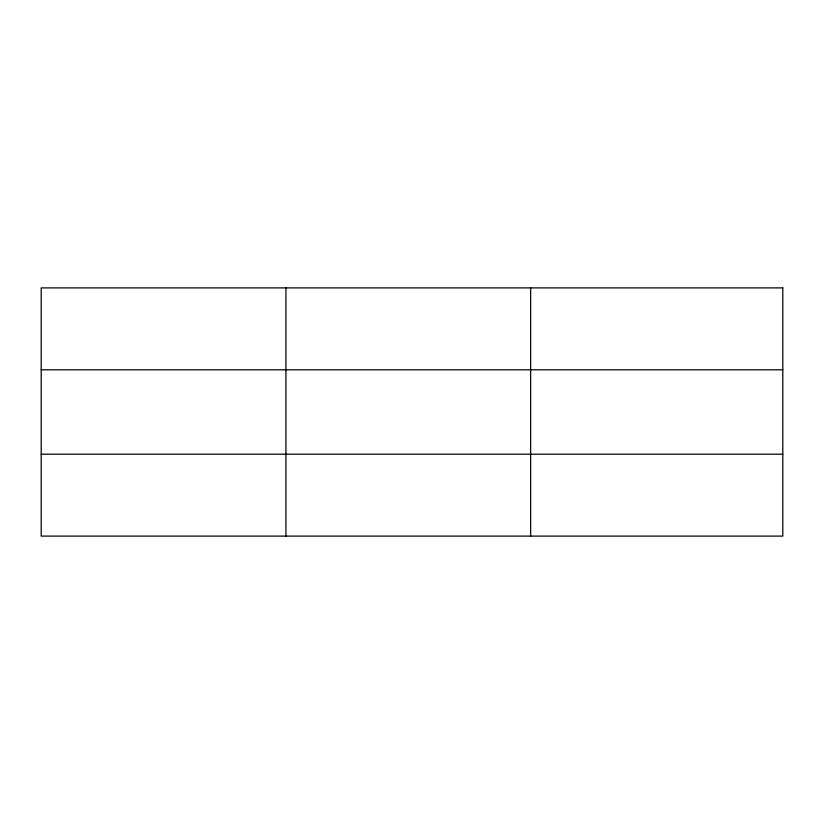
<?xml version="1.0" encoding="UTF-8"?>
<svg xmlns="http://www.w3.org/2000/svg" width="824" height="824" viewBox="0 0 824 824"><rect width="100%" height="100%" fill="white"/><g stroke="black" fill="none" stroke-linecap="round" stroke-linejoin="round"><path stroke-width="1.24" d="M285.928 287.895L285.928 536.105M530.656 287.895L530.656 536.105M41.2 369.801L782.8 369.801M41.2 454.199L782.8 454.199M782.8 287.895L782.8 536.105L41.2 536.105L41.2 287.895L782.8 287.895"/></g></svg>
